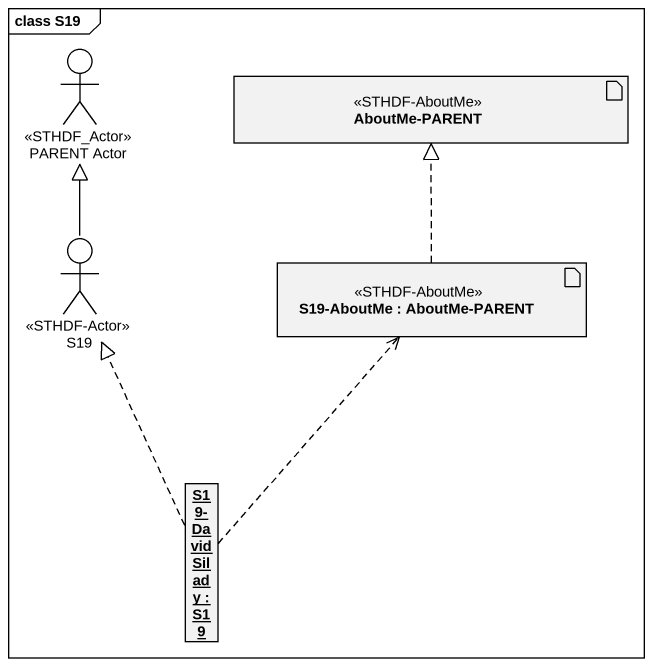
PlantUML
@startuml
mainframe class S19
allowmixing
hide circle
hide empty members
actor "PARENT Actor" as PARENT_Actor <<STHDF_Actor>>
artifact "AboutMe-PARENT" as AboutMe_PARENT <<STHDF-AboutMe>>
actor S19 <<STHDF-Actor>>
artifact "S19-AboutMe : AboutMe-PARENT" as S19_AboutMe <<STHDF-AboutMe>>
object "S19-David Silady : S19" as S19_David_Silady
S19 -up-|> PARENT_Actor
S19_AboutMe .up.|> AboutMe_PARENT
S19_David_Silady .up.|> S19
S19_David_Silady .up.> S19_AboutMe
@enduml
